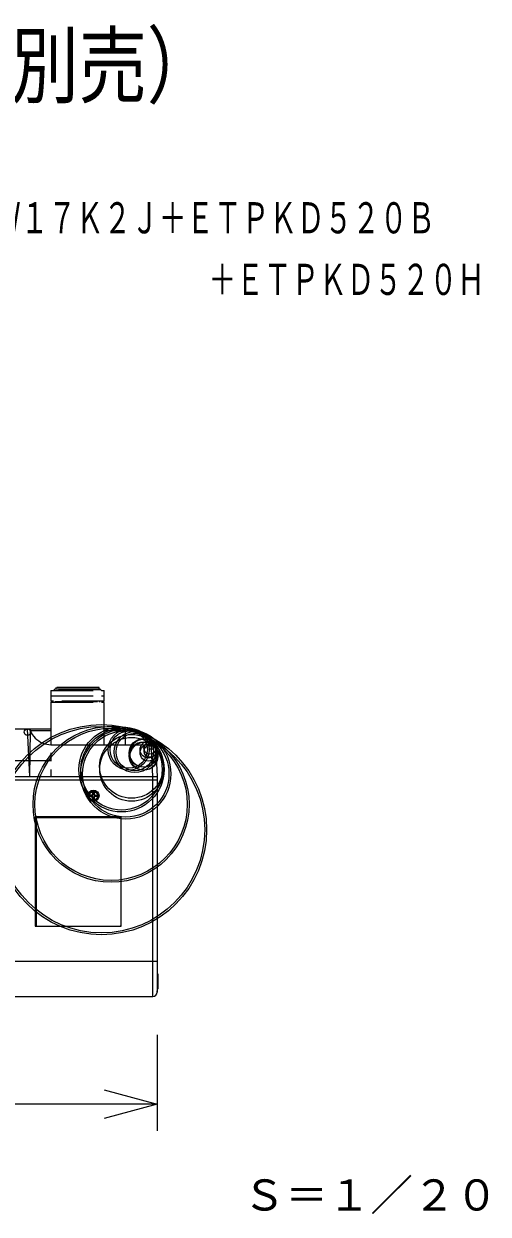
# Model space of a CAD drawing. Units: millimetres, scale not verified. Extents: x -105 to 63, y -56 to 62.
# Drawn here: x 38.7 to 60.6, y 0.8 to 56.8 of the extents above; entities that cross this region are included whole.
import ezdxf
from ezdxf.enums import TextEntityAlignment as Align

# ---------------------------------------------------------------- set-up
doc = ezdxf.new("R2010")
doc.units = ezdxf.units.MM
doc.header["$LTSCALE"] = 0.125
doc.linetypes.add('USER3', pattern=[31.75, 15.875, -3.175, 3.175, -3.175, 3.175, -3.175])
for name, color, linetype in [('0-0_0', 7, 'Continuous'), ('0-1_MOJI1', 7, 'Continuous'), ('0-3_TOUROKU', 7, 'Continuous')]:
    doc.layers.add(name, color=color, linetype=linetype)
doc.layers.add('0-4_SUNPO', color=3, linetype='Continuous', lineweight=18)
doc.layers.add('0-5_GAIKEI', color=1, linetype='Continuous', lineweight=18)
doc.styles.add('ＭＳ ゴシック', font='')
doc.styles.get('ＭＳ ゴシック').set_extended_font_data('MS Gothic')

# ---------------------------------------------------------------- blocks, each defined once
blk = doc.blocks.new('_Open30')
at = {"layer": '0-0_0'}
blk.add_line((0, 0), (-1, 0), dxfattribs=at)
blk.add_lwpolyline([(-1, 0.26795), (0, 0), (-1, -0.26795)], dxfattribs=at)
blk = doc.blocks.new('D3')
at = {"layer": '0-4_SUNPO'}
for p, q in [((69.4988, 323.5078), (69.4988, 318.1966)), ((109.4988, 322.7161), (109.4988, 318.1966)), ((106.9988, 319.4466), (71.9988, 319.4466))]:
    blk.add_line(p, q, dxfattribs=at)
at = {"layer": '0-4_SUNPO', "xscale": 2.5, "yscale": 2.5, "rotation": 180}
blk.add_blockref('_Open30', (69.4988, 319.4466), dxfattribs=at)
at = {"layer": '0-4_SUNPO', "xscale": 2.5, "yscale": 2.5}
blk.add_blockref('_Open30', (109.4988, 319.4466), dxfattribs=at)
at = {"layer": '0-4_SUNPO', "color": 7, "style": 'ＭＳ ゴシック'}
blk.add_text('800', height=1.833, dxfattribs=at).set_placement((87.6238, 320.0716), align=Align.BOTTOM_LEFT)

msp = doc.modelspace()

# ---------------------------------------------------------------- linework, layer by layer
at = {"layer": '0-5_GAIKEI', "color": 7, "linetype": 'USER3'}
for p, q in [((40.0138, 25.427), (42.5108, 25.4273)), ((40.0138, 25.427), (40.0138, 24.9254)), ((40.2143, 25.5051), (40.1362, 25.4268)), ((42.3546, 25.4605), (40.1696, 25.4605)), ((42.2769, 25.5718), (40.2478, 25.5718)), ((41.2624, 25.427), (41.2624, 25.505)), ((42.2766, 25.5051), (42.2769, 25.5718)), ((42.3882, 25.4268), (42.3102, 25.5049)), ((42.5108, 24.9254), (42.5108, 25.4268)), ((40.0135, 24.8807), (40.0136, 21.3802)), ((40.0138, 25.1707), (42.511, 25.1706)), ((42.5108, 24.9254), (40.0138, 24.9254)), ((40.0138, 24.8807), (42.511, 24.8807)), ((40.2143, 24.9251), (40.2142, 24.8807)), ((40.2142, 24.9031), (42.3102, 24.9031)), ((42.3102, 24.8808), (42.3102, 24.9254)), ((42.5108, 22.8743), (42.5107, 24.881))]:
    msp.add_line(p, q, dxfattribs=at)
at = {"layer": '0-5_GAIKEI', "color": 7}
for p, q in [((31.6638, 23.6212), (40.0135, 23.6211)), ((43.5142, 23.6212), (42.5108, 23.6211)), ((44.9289, 22.9209), (45.0082, 21.3802)), ((45.0082, 21.3803), (45.0082, 11.224)), ((8.7083, 11.0239), (44.808, 11.0239))]:
    msp.add_line(p, q, dxfattribs=at)
at = {"layer": '0-5_GAIKEI'}
for p, q in [((39.0105, 21.3802), (38.9099, 23.6211)), ((43.514, 22.8743), (43.514, 23.6214)), ((40.0137, 23.5319), (39.0437, 23.5319)), ((43.5142, 23.5319), (42.5108, 23.5318)), ((44.8075, 21.3802), (44.7294, 23.019)), ((40.0138, 22.8741), (44.7363, 22.8743)), ((40.0136, 22.116), (31.5411, 22.116)), ((8.653, 21.3803), (45.0082, 21.3803)), ((8.5082, 21.2242), (45.0082, 21.2242)), ((41.8641, 20.4436), (41.8641, 20.4997)), ((41.9868, 20.4995), (41.8641, 20.4995)), ((41.9868, 20.4436), (41.8641, 20.4436)), ((41.8752, 20.4996), (41.8752, 20.4436)), ((41.8975, 20.4996), (41.942, 20.5109)), ((41.9534, 20.4995), (41.942, 20.5109)), ((41.942, 20.5109), (41.9645, 20.5109)), ((41.9757, 20.5218), (41.9757, 20.6223)), ((41.9757, 20.6223), (42.0429, 20.6223)), ((41.9868, 20.6111), (41.9757, 20.6221)), ((41.9757, 20.3324), (41.9757, 20.4436)), ((41.9868, 20.4215), (41.9757, 20.4104)), ((41.9868, 20.3434), (41.9757, 20.3324)), ((42.0427, 20.3324), (41.9757, 20.3324)), ((41.9868, 20.4995), (41.9868, 20.6111)), ((41.9868, 20.6111), (42.0314, 20.6111)), ((41.9868, 20.4436), (41.9868, 20.3434)), ((42.0314, 20.3434), (41.9868, 20.3434)), ((42.0314, 20.6111), (42.0423, 20.6222)), ((42.0314, 20.6111), (42.0314, 20.4995)), ((42.0314, 20.3434), (42.0314, 20.4438)), ((42.0427, 20.4213), (42.0314, 20.4328)), ((42.0314, 20.3434), (42.0427, 20.3324)), ((42.0427, 20.4549), (42.0427, 20.3324)), ((42.0982, 20.4549), (42.0427, 20.4549)), ((42.0646, 20.4439), (42.0427, 20.4213)), ((42.0429, 20.6223), (42.0429, 20.5218)), ((42.0429, 20.5218), (42.0537, 20.5218)), ((42.0537, 20.4549), (42.0646, 20.4439)), ((42.0761, 20.5107), (42.1207, 20.4995)), ((43.3136, 19.4852), (39.2667, 19.485)), ((39.2667, 19.485), (39.2667, 14.3347)), ((39.3115, 19.3848), (39.3116, 14.3903)), ((43.2578, 19.4406), (39.3671, 19.4406)), ((43.3136, 14.3346), (43.3136, 19.4852)), ((39.2667, 14.3347), (43.3136, 14.3346)), ((45.0082, 12.0939), (45.0306, 12.0939)), ((45.0082, 11.9713), (45.0306, 11.9713)), ((45.0082, 11.8933), (45.0414, 11.8933)), ((45.0306, 11.9713), (45.0414, 11.9605)), ((45.0415, 11.8933), (45.0416, 11.4474)), ((45.0082, 11.4471), (45.0414, 11.4471)), ((45.0082, 11.3695), (45.0192, 11.3694)), ((45.0082, 11.2243), (45.0192, 11.3694)), ((45.0192, 11.3694), (45.0192, 11.4473)), ((45.0414, 11.3917), (45.0192, 11.3695)), ((45.0415, 11.4473), (45.0415, 11.3919))]:
    msp.add_line(p, q, dxfattribs=at)
at = {"layer": '0-5_GAIKEI', "color": 7, "linetype": 'USER3'}
for points in [[(40.2143, 25.5051), (41.2624, 25.505), (42.31, 25.5051)], [(40.2478, 25.5718), (40.2478, 25.5703), (40.2478, 25.5172), (40.2477, 25.5108), (40.2477, 25.5065), (40.2477, 25.505)]]:
    msp.add_lwpolyline(points, dxfattribs=at)
at = {"layer": '0-5_GAIKEI'}
for points in [[(39.0105, 21.3802), (39.0437, 23.5319), (39.0883, 23.4316), (39.133, 23.3535), (39.1997, 23.2643), (39.2667, 23.1863), (39.3448, 23.1194), (39.434, 23.0525), (39.5231, 22.9967), (39.6236, 22.9522), (39.7127, 22.9187), (39.8131, 22.8964), (40.0138, 22.8741)], [(44.8072, 11.0236), (44.8074, 12.6738), (44.8075, 21.2242), (44.8075, 21.3802)], [(41.9645, 20.5109), (41.9645, 20.5218), (41.9757, 20.5218)], [(41.9755, 20.4328), (41.9645, 20.4328), (41.9645, 20.4436)], [(42.0314, 20.4995), (42.1541, 20.4995), (42.1541, 20.4438), (42.0314, 20.4438)], [(42.0537, 20.5218), (42.0537, 20.5107), (42.0761, 20.5107), (42.0646, 20.4996)], [(42.1428, 20.4996), (42.1428, 20.4436), (42.0982, 20.4549)], [(39.3671, 19.4406), (39.3225, 19.4294), (39.3115, 19.3848)], [(43.3136, 19.3848), (43.3023, 19.4296), (43.2578, 19.4406)], [(39.3116, 14.3903), (39.3225, 14.3571), (39.3671, 14.3347)], [(43.2578, 14.3348), (43.3024, 14.3568), (43.3136, 14.3906)], [(45.0082, 12.6737), (44.8074, 12.6738), (8.508, 12.6738)], [(45.0192, 12.094), (45.0192, 11.8934), (45.0192, 11.4474)], [(45.0306, 12.0939), (45.0414, 12.0831), (45.0414, 11.3917)]]:
    msp.add_lwpolyline(points, dxfattribs=at)
at = {"layer": '0-5_GAIKEI', "color": 7}
for centre, radius in [((42.3885, 18.8776), 4.9486), ((42.8405, 20.0713), 3.6722), ((43.3316, 21.7122), 2.0031), ((43.5333, 21.4997), 2.1218), ((43.6688, 22.6458), 0.9677), ((43.958, 22.5328), 0.9707)]:
    msp.add_circle(centre, radius, dxfattribs=at)
at = {"layer": '0-5_GAIKEI'}
for centre, radius in [((42.3885, 18.8776), 4.8591), ((38.9063, 23.4708), 0.1503), ((38.9063, 23.4708), 0.1503), ((38.9063, 23.4708), 0.1503), ((38.9063, 23.4708), 0.1503), ((42.8405, 20.0713), 3.5827), ((43.3316, 21.7122), 1.9136), ((43.5333, 21.4997), 2.0323), ((43.8037, 21.86), 1.5014), ((43.8106, 21.7153), 1.5014), ((43.6688, 22.6458), 0.8782), ((43.958, 22.5328), 0.8812), ((44.3568, 22.4893), 0.6699), ((44.3637, 22.3446), 0.6699), ((44.3788, 22.4794), 0.6562), ((44.3857, 22.3347), 0.6562), ((44.5989, 22.6443), 0.3968), ((44.6684, 22.7165), 0.2843), ((44.7259, 22.9041), 0.1077), ((44.6058, 22.4996), 0.3968), ((44.6753, 22.5718), 0.2843), ((44.7328, 22.7594), 0.1077), ((42.0092, 20.4716), 0.2633), ((42.0092, 20.4716), 0.2265), ((42.0092, 20.4716), 0.2212), ((42.0092, 20.4716), 0.2107), ((42.0092, 20.4716), 0.1949)]:
    msp.add_circle(centre, radius, dxfattribs=at)
at = {"layer": '0-5_GAIKEI', "color": 7}
msp.add_arc((44.808, 11.224), 0.2001, 270, 0, dxfattribs=at)

# ---------------------------------------------------------------- block references
at = {"layer": '0-4_SUNPO'}
msp.add_blockref('D3', (-64.4907, -313.4918), dxfattribs=at)

# ---------------------------------------------------------------- texts
at = {"layer": '0-1_MOJI1', "style": 'ＭＳ ゴシック', "width": 0.8}
msp.add_text('ＤＬＰ方式プロジェクター（天吊り金具付、レンズ別売）', height=2.933, dxfattribs=at).set_placement((-35.4907, 52.5082), align=Align.BOTTOM_LEFT)
at = {"layer": '0-3_TOUROKU', "style": 'ＭＳ ゴシック', "width": 0.65}
for s, p in [('ＰＴＤＷ１７Ｋ２Ｊ＋ＥＴＰＫＤ５２０Ｂ', (33.3893, 46.5082)), ('＋ＥＴＰＫＤ５２０Ｈ', (47.4293, 43.6082))]:
    msp.add_text(s, height=1.466, dxfattribs=at).set_placement(p, align=Align.BOTTOM_LEFT)
at = {"layer": '0-3_TOUROKU', "style": 'ＭＳ ゴシック'}
msp.add_text('Ｓ＝１／２０', height=1.466, dxfattribs=at).set_placement((49.0427, 0.5082), align=Align.BOTTOM_LEFT)

doc.saveas('drawing.dxf')
